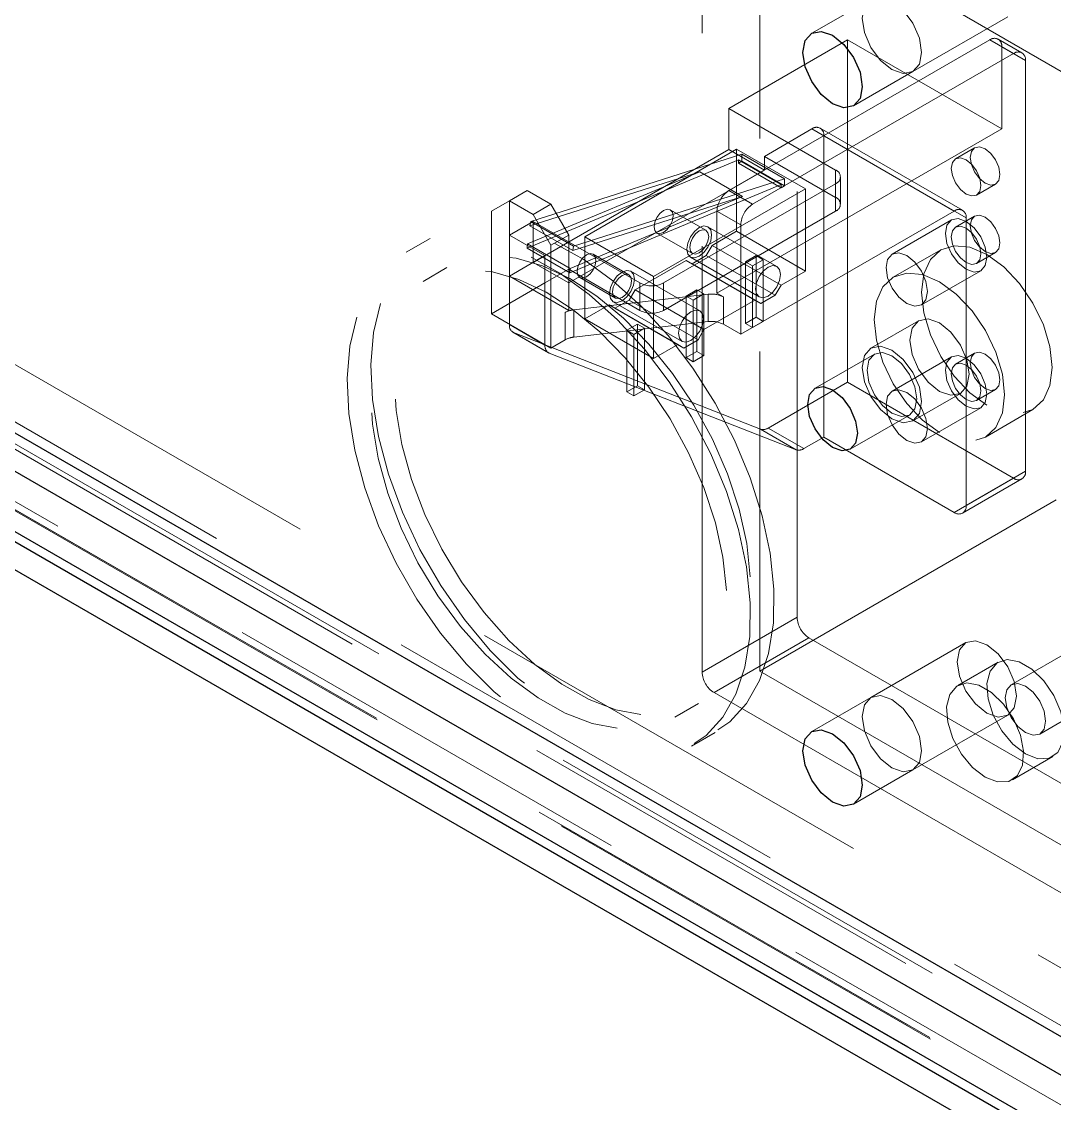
# Model space of a CAD drawing. Header units: millimetres. Extents: x 108 to 5832, y 144 to 4056.
# Drawn here: x 4600.6 to 4662.2, y 2980.5 to 3045.1 of the extents above; entities that cross this region are included whole.
import ezdxf

# ---------------------------------------------------------------- set-up
doc = ezdxf.new("R2010")
doc.units = ezdxf.units.MM
doc.header["$LTSCALE"] = 20
doc.linetypes.add('HIDDEN', pattern=[1.905, 1.27, -0.635])

msp = doc.modelspace()

# ---------------------------------------------------------------- linework, layer by layer
at = {"color": 1, "linetype": 'HIDDEN', "lineweight": 18}
for p, q in [((5214.254, 2665.065), (4302.793, 3191.24)), ((4302.935, 3191.485), (5214.395, 2665.31)), ((4302.793, 3187.647), (5214.254, 2661.472)), ((4302.835, 3187.555), (5214.295, 2661.38)), ((5214.395, 2661.39), (4302.935, 3187.565)), ((5214.395, 2660.084), (4302.228, 3186.667)), ((4491.245, 3084.082), (4666.663, 2982.815)), ((4496.222, 3084.638), (4668.756, 2985.036)), ((4668.756, 2976.87), (4496.222, 3076.472)), ((4644.609, 3063.482), (4644.609, 3006.324)), ((4646.836, 3009.529), (4646.836, 3056.888)), ((4641.886, 3054.031), (4663.1, 3041.785)), ((4641.179, 3006.263), (4641.179, 3053.623)), ((4651.243, 3046.399), (4647.707, 3044.358)), ((4653.743, 3042.068), (4659.4, 3045.334)), ((4658.327, 3043.958), (4642.77, 3034.977)), ((4649.841, 3043.957), (4642.77, 3039.875)), ((4649.841, 3043.957), (4659.034, 3038.65)), ((4649.841, 3043.957), (4649.841, 3023.543)), ((4659.741, 3043.141), (4658.327, 3043.958)), ((4660.241, 3043.191), (4658.827, 3044.007)), ((4659.034, 3043.549), (4660.448, 3042.733)), ((4659.034, 3038.65), (4659.034, 3043.549)), ((4644.184, 3034.161), (4659.741, 3043.141)), ((4660.448, 3042.733), (4660.448, 3018.237)), ((4650.207, 3040.027), (4653.743, 3042.068)), ((4649.134, 3036.201), (4642.77, 3039.875)), ((4642.77, 3037.425), (4642.77, 3039.875)), ((4659.034, 3038.65), (4642.063, 3028.853)), ((4647.72, 3038.65), (4644.892, 3037.017)), ((4647.72, 3038.65), (4656.205, 3033.751)), ((4656.705, 3033.801), (4648.22, 3038.699)), ((4648.427, 3020.278), (4648.427, 3038.242)), ((4656.912, 3033.343), (4648.427, 3038.242)), ((4630.962, 3033.14), (4643.548, 3037.14)), ((4642.77, 3037.425), (4631.103, 3030.69)), ((4634.179, 3032.221), (4643.23, 3037.446)), ((4644.892, 3036.201), (4642.77, 3037.425)), ((4643.23, 3037.446), (4647.331, 3035.078)), ((4643.23, 3037.446), (4643.23, 3032.547)), ((4643.548, 3037.14), (4646.094, 3035.67)), ((4643.548, 3037.14), (4643.548, 3036.732)), ((4644.892, 3036.201), (4644.892, 3037.017)), ((4649.134, 3034.568), (4644.892, 3037.017)), ((4657.419, 3037.528), (4656.287, 3036.875)), ((4643.336, 3036.804), (4630.74, 3031.545)), ((4643.336, 3036.609), (4643.336, 3036.804)), ((4643.336, 3036.804), (4645.881, 3035.335)), ((4643.548, 3036.732), (4643.336, 3036.609)), ((4643.336, 3036.609), (4645.881, 3035.14)), ((4643.548, 3036.732), (4646.094, 3035.262)), ((4630.769, 3031.804), (4641.031, 3036.089)), ((4641.031, 3036.089), (4630.915, 3032.874)), ((4644.892, 3036.201), (4633.224, 3029.465)), ((4643.577, 3034.619), (4641.031, 3036.089)), ((4649.134, 3034.568), (4649.134, 3036.201)), ((4649.427, 3034.16), (4649.427, 3035.793)), ((4645.881, 3035.335), (4633.286, 3030.075)), ((4633.507, 3031.671), (4646.094, 3035.67)), ((4638.28, 3029.853), (4647.331, 3035.078)), ((4638.881, 3029.466), (4649.134, 3035.385)), ((4645.881, 3035.14), (4645.881, 3035.335)), ((4646.094, 3035.262), (4645.881, 3035.14)), ((4646.094, 3035.67), (4646.094, 3035.262)), ((4647.331, 3035.078), (4647.331, 3030.179)), ((4649.134, 3035.385), (4649.134, 3033.751)), ((4657.537, 3034.71), (4658.669, 3035.363)), ((4630.749, 3034.977), (4629.689, 3034.365)), ((4629.689, 3034.365), (4630.749, 3034.977)), ((4632.164, 3034.161), (4630.749, 3034.977)), ((4633.315, 3030.335), (4643.577, 3034.619)), ((4643.577, 3034.619), (4633.461, 3031.405)), ((4642.77, 3034.977), (4644.184, 3034.161)), ((4629.689, 3034.365), (4628.628, 3033.753)), ((4628.628, 3033.753), (4629.689, 3034.365)), ((4628.628, 3033.753), (4628.628, 3027.628)), ((4629.689, 3034.365), (4631.103, 3033.549)), ((4629.689, 3034.365), (4629.689, 3029.874)), ((4631.103, 3033.549), (4632.164, 3034.161)), ((4632.164, 3034.161), (4633.224, 3032.324)), ((4638.881, 3027.833), (4649.134, 3033.751)), ((4641.402, 3032.607), (4639.281, 3033.832)), ((4643.477, 3032.936), (4642.063, 3033.753)), ((4642.063, 3028.853), (4642.063, 3033.753)), ((4656.205, 3033.751), (4643.477, 3026.404)), ((4631.103, 3033.139), (4629.689, 3032.323)), ((4630.915, 3032.874), (4630.962, 3033.14)), ((4630.962, 3033.14), (4633.507, 3031.671)), ((4632.164, 3031.711), (4631.103, 3033.549)), ((4631.103, 3033.139), (4637.467, 3029.466)), ((4631.103, 3030.69), (4631.103, 3033.139)), ((4656.037, 3033.225), (4652.502, 3031.184)), ((4657.419, 3033.445), (4656.287, 3032.792)), ((4656.912, 3016.196), (4656.912, 3033.343)), ((4630.915, 3032.874), (4633.461, 3031.405)), ((4645.629, 3030.456), (4641.527, 3032.823)), ((4643.23, 3032.547), (4641.78, 3031.71)), ((4643.23, 3032.547), (4647.331, 3030.179)), ((4643.477, 3026.404), (4643.477, 3032.936)), ((4624.957, 3032.112), (4623.542, 3031.295)), ((4631.81, 3031.098), (4629.689, 3032.323)), ((4633.224, 3032.324), (4632.164, 3031.711)), ((4633.224, 3032.324), (4633.224, 3027.833)), ((4634.179, 3027.322), (4634.179, 3032.221)), ((4634.179, 3032.221), (4638.28, 3029.853)), ((4638.481, 3032.446), (4640.603, 3031.221)), ((4630.74, 3031.545), (4630.769, 3031.804)), ((4630.74, 3031.545), (4633.286, 3030.075)), ((4630.769, 3031.804), (4633.315, 3030.335)), ((4632.164, 3031.711), (4632.164, 3025.587)), ((4633.461, 3031.405), (4633.507, 3031.671)), ((4636.806, 3029.954), (4634.685, 3031.178)), ((4641.78, 3031.71), (4641.427, 3031.098)), ((4645.882, 3029.342), (4641.78, 3031.71)), ((4655.4, 3031.441), (4652.572, 3029.808)), ((4657.537, 3030.627), (4658.669, 3031.28)), ((4629.689, 3029.874), (4631.81, 3031.098)), ((4631.103, 3030.69), (4633.224, 3029.465)), ((4631.81, 3031.098), (4631.81, 3029.465)), ((4640.225, 3030.812), (4637.184, 3029.057)), ((4644.326, 3028.444), (4640.225, 3030.812)), ((4640.578, 3030.608), (4640.225, 3030.812)), ((4640.478, 3031.005), (4644.579, 3028.637)), ((4641.427, 3031.098), (4640.578, 3030.608)), ((4644.679, 3028.24), (4640.578, 3030.608)), ((4645.528, 3028.73), (4641.427, 3031.098)), ((4643.76, 3030.73), (4644.397, 3031.098)), ((4643.76, 3027.056), (4643.76, 3030.73)), ((4643.76, 3030.73), (4644.184, 3030.485)), ((4644.184, 3030.485), (4644.821, 3030.853)), ((4644.397, 3031.098), (4644.397, 3027.423)), ((4644.397, 3031.098), (4644.821, 3030.853)), ((4644.821, 3030.853), (4644.821, 3027.178)), ((4625.956, 3030.38), (4624.542, 3029.563)), ((4633.224, 3030.282), (4631.81, 3029.465)), ((4633.224, 3030.282), (4637.467, 3027.833)), ((4633.286, 3030.075), (4633.315, 3030.335)), ((4641.032, 3027.803), (4636.931, 3030.17)), ((4644.184, 3026.811), (4644.184, 3030.485)), ((4647.331, 3030.179), (4645.882, 3029.342)), ((4654.252, 3028.153), (4657.787, 3030.194)), ((4631.81, 3029.465), (4628.628, 3027.628)), ((4633.224, 3027.833), (4629.689, 3029.874)), ((4629.689, 3029.874), (4629.689, 3026.988)), ((4631.81, 3025.763), (4631.81, 3029.465)), ((4633.885, 3029.793), (4636.006, 3028.568)), ((4637.467, 3029.466), (4637.467, 3027.833)), ((4638.28, 3024.954), (4638.28, 3029.853)), ((4638.881, 3027.833), (4638.881, 3029.466)), ((4645.882, 3029.342), (4645.528, 3028.73)), ((4633.521, 3027.867), (4641.538, 3028.793)), ((4637.184, 3029.057), (4636.831, 3028.444)), ((4641.285, 3026.689), (4637.184, 3029.057)), ((4640.225, 3028.689), (4640.861, 3029.057)), ((4640.225, 3025.015), (4640.225, 3028.689)), ((4640.225, 3028.689), (4640.649, 3028.444)), ((4640.649, 3028.444), (4641.285, 3028.812)), ((4640.861, 3029.057), (4640.861, 3025.382)), ((4640.861, 3029.057), (4641.285, 3028.812)), ((4641.285, 3028.812), (4641.285, 3025.137)), ((4641.538, 3027.16), (4641.538, 3028.793)), ((4642.063, 3028.853), (4642.442, 3028.635)), ((4642.442, 3028.635), (4642.442, 3027.002)), ((4645.528, 3028.73), (4644.679, 3028.24)), ((4635.628, 3028.159), (4634.179, 3027.322)), ((4639.73, 3025.791), (4635.628, 3028.159)), ((4635.982, 3027.954), (4635.628, 3028.159)), ((4635.881, 3028.351), (4639.983, 3025.984)), ((4636.831, 3028.444), (4635.982, 3027.954)), ((4640.083, 3025.587), (4635.982, 3027.954)), ((4640.932, 3026.077), (4636.831, 3028.444)), ((4640.649, 3024.77), (4640.649, 3028.444)), ((4644.326, 3028.444), (4641.285, 3026.689)), ((4644.679, 3028.24), (4644.326, 3028.444)), ((4628.628, 3027.628), (4632.164, 3025.587)), ((4633.01, 3027.709), (4633.224, 3027.833)), ((4633.01, 3026.076), (4633.01, 3027.709)), ((4633.521, 3027.867), (4633.521, 3026.234)), ((4634.179, 3027.322), (4638.28, 3024.954)), ((4644.397, 3027.423), (4643.76, 3027.056)), ((4644.397, 3027.423), (4644.821, 3027.178)), ((4629.689, 3026.988), (4631.81, 3025.763)), ((4641.538, 3027.16), (4633.521, 3026.234)), ((4636.689, 3026.648), (4637.325, 3027.016)), ((4637.113, 3026.403), (4637.75, 3026.771)), ((4637.325, 3027.016), (4637.325, 3023.341)), ((4637.325, 3027.016), (4637.75, 3026.771)), ((4637.75, 3026.771), (4637.75, 3023.096)), ((4641.285, 3026.689), (4640.932, 3026.077)), ((4643.477, 3026.404), (4642.442, 3027.002)), ((4643.76, 3027.056), (4644.184, 3026.811)), ((4644.821, 3027.178), (4644.184, 3026.811)), ((4654.071, 3027.21), (4651.243, 3025.577)), ((4629.896, 3026.53), (4632.017, 3025.306)), ((4632.063, 3025.284), (4629.941, 3026.508)), ((4644.66, 3020.743), (4629.941, 3026.508)), ((4633.01, 3026.076), (4632.164, 3025.587)), ((4636.689, 3022.974), (4636.689, 3026.648)), ((4636.689, 3026.648), (4637.113, 3026.403)), ((4637.113, 3022.729), (4637.113, 3026.403)), ((4640.932, 3026.077), (4640.083, 3025.587)), ((4639.73, 3025.791), (4638.28, 3024.954)), ((4640.083, 3025.587), (4639.73, 3025.791)), ((4640.861, 3025.382), (4640.225, 3025.015)), ((4640.861, 3025.382), (4641.285, 3025.137)), ((4646.781, 3019.519), (4632.063, 3025.284)), ((4640.225, 3025.015), (4640.649, 3024.77)), ((4641.285, 3025.137), (4640.649, 3024.77)), ((4651.443, 3025.23), (4647.908, 3023.189)), ((4656.037, 3025.06), (4652.502, 3023.019)), ((4657.419, 3025.28), (4656.287, 3024.627)), ((4649.841, 3023.543), (4645.115, 3020.815)), ((4649.841, 3023.543), (4659.741, 3017.828)), ((4637.325, 3023.341), (4636.689, 3022.974)), ((4636.689, 3022.974), (4637.113, 3022.729)), ((4637.75, 3023.096), (4637.113, 3022.729)), ((4637.325, 3023.341), (4637.75, 3023.096)), ((4653.743, 3021.247), (4656.571, 3022.88)), ((4657.537, 3022.461), (4658.669, 3023.115)), ((4650.007, 3019.552), (4653.543, 3021.593)), ((4654.252, 3019.987), (4657.787, 3022.028)), ((4658.071, 3020.281), (4660.9, 3021.914)), ((4644.66, 3020.743), (4646.781, 3019.519)), ((4647.236, 3019.59), (4645.115, 3020.815)), ((4647.236, 3019.59), (4648.427, 3020.278)), ((4648.427, 3020.278), (4656.205, 3015.787)), ((4659.741, 3017.828), (4656.205, 3015.787)), ((4656.705, 3015.738), (4660.241, 3017.779)), ((4656.912, 3016.196), (4660.448, 3018.237)), ((4644.609, 3006.324), (4662.286, 3016.529)), ((4674.871, 3014.328), (4659.598, 3005.511)), ((4661.298, 3002.566), (4676.571, 3011.383)), ((4646.836, 3009.529), (4641.179, 3006.263)), ((4641.886, 3005.039), (4647.543, 3008.304)), ((4668.756, 2996.058), (4647.543, 3008.304)), ((4656.9, 3008.021), (4651.243, 3004.755)), ((4658.823, 3006.853), (4656.419, 3005.465)), ((4644.609, 3006.324), (4670.878, 2991.159)), ((4663.1, 2992.793), (4641.886, 3005.039)), ((4651.243, 3004.755), (4647.707, 3002.714)), ((4639.541, 3003.582), (4640.955, 3004.398)), ((4653.743, 3000.425), (4659.4, 3003.691)), ((4640.541, 3001.85), (4641.955, 3002.666)), ((4659.669, 2999.836), (4662.073, 3001.224)), ((4650.207, 2998.384), (4653.743, 3000.425))]:
    msp.add_line(p, q, dxfattribs=at)
at = {"color": 7, "linetype": 'Continuous', "lineweight": 25}
for p, q in [((4300.955, 3190.995), (5213.123, 2664.412)), ((4300.955, 3187.402), (5213.123, 2660.819)), ((4301.328, 3186.578), (5213.495, 2659.995)), ((4492.687, 3082.597), (4665.221, 2982.995)), ((4665.221, 2974.829), (4492.687, 3074.431))]:
    msp.add_line(p, q, dxfattribs=at)
at = {"color": 1, "linetype": 'HIDDEN', "lineweight": 18, "flags": 128}
for points in [[(4652.493, 3042.192), (4651.816, 3042.738), (4651.243, 3043.512), (4650.86, 3044.395), (4650.725, 3045.254), (4650.86, 3045.958), (4651.243, 3046.399), (4651.816, 3046.51), (4652.493, 3046.275), (4653.169, 3045.729), (4653.743, 3044.955), (4654.126, 3044.072), (4654.261, 3043.213), (4654.126, 3042.51), (4653.743, 3042.069), (4653.169, 3041.957), (4652.493, 3042.192)], [(4650.725, 3045.254), (4650.86, 3045.958), (4651.243, 3046.399), (4651.816, 3046.51), (4652.493, 3046.275), (4653.169, 3045.729), (4653.743, 3044.955), (4654.126, 3044.072), (4654.261, 3043.213), (4654.126, 3042.51), (4653.743, 3042.069), (4653.169, 3041.957), (4652.493, 3042.192), (4651.816, 3042.738), (4651.243, 3043.512), (4650.86, 3044.395), (4650.725, 3045.254)], [(4658.928, 3035.935), (4658.86, 3036.364), (4658.669, 3036.806), (4658.382, 3037.193), (4658.044, 3037.466), (4657.705, 3037.584), (4657.419, 3037.528), (4657.227, 3037.307), (4657.16, 3036.955), (4657.227, 3036.526), (4657.419, 3036.084), (4657.705, 3035.698), (4658.044, 3035.425), (4658.382, 3035.307), (4658.669, 3035.363), (4658.86, 3035.583), (4658.928, 3035.935)], [(4657.796, 3035.282), (4657.729, 3035.711), (4657.537, 3036.153), (4657.251, 3036.54), (4656.912, 3036.813), (4656.574, 3036.93), (4656.287, 3036.875), (4656.096, 3036.654), (4656.028, 3036.302), (4656.096, 3035.873), (4656.287, 3035.431), (4656.574, 3035.044), (4656.912, 3034.771), (4657.251, 3034.654), (4657.537, 3034.71), (4657.729, 3034.93), (4657.796, 3035.282)], [(4638.315, 3032.812), (4638.359, 3033.087), (4638.481, 3033.37), (4638.665, 3033.617), (4638.881, 3033.792), (4639.098, 3033.867), (4639.281, 3033.832), (4639.404, 3033.69), (4639.447, 3033.465), (4639.404, 3033.19), (4639.281, 3032.908), (4639.098, 3032.66), (4638.881, 3032.485), (4638.665, 3032.41), (4638.481, 3032.446), (4638.359, 3032.587), (4638.315, 3032.812)], [(4658.15, 3030.995), (4658.056, 3031.596), (4657.787, 3032.215), (4657.386, 3032.756), (4656.912, 3033.138), (4656.439, 3033.303), (4656.037, 3033.225), (4655.769, 3032.916), (4655.675, 3032.424), (4655.769, 3031.823), (4656.037, 3031.204), (4656.439, 3030.663), (4656.912, 3030.28), (4657.386, 3030.116), (4657.787, 3030.194), (4658.056, 3030.503), (4658.15, 3030.995)], [(4658.928, 3031.852), (4658.86, 3032.282), (4658.669, 3032.723), (4658.382, 3033.11), (4658.044, 3033.383), (4657.705, 3033.501), (4657.419, 3033.445), (4657.227, 3033.225), (4657.16, 3032.873), (4657.227, 3032.443), (4657.419, 3032.002), (4657.705, 3031.615), (4658.044, 3031.342), (4658.382, 3031.224), (4658.669, 3031.28), (4658.86, 3031.501), (4658.928, 3031.852)], [(4645.459, 3011.214), (4645.236, 3013.353), (4644.762, 3015.578), (4644.047, 3017.842), (4643.106, 3020.095), (4641.959, 3022.292), (4640.632, 3024.383), (4639.151, 3026.326), (4637.549, 3028.078), (4635.86, 3029.602), (4634.119, 3030.866), (4632.365, 3031.843), (4630.633, 3032.512), (4628.962, 3032.858), (4627.386, 3032.875), (4625.94, 3032.561), (4624.654, 3031.925), (4623.556, 3030.978), (4622.669, 3029.742), (4622.011, 3028.242), (4621.598, 3026.512), (4621.437, 3024.587), (4621.533, 3022.508), (4621.882, 3020.32), (4622.478, 3018.07), (4623.308, 3015.805), (4624.355, 3013.574), (4625.595, 3011.425), (4627.003, 3009.402), (4628.549, 3007.55), (4630.199, 3005.907), (4631.918, 3004.51), (4633.67, 3003.386), (4635.418, 3002.561), (4637.124, 3002.052), (4638.752, 3001.87), (4640.266, 3002.019), (4641.636, 3002.495), (4642.831, 3003.289), (4643.827, 3004.383), (4644.601, 3005.755), (4645.138, 3007.374), (4645.426, 3009.207), (4645.459, 3011.214)], [(4640.26, 3031.485), (4640.317, 3031.846), (4640.477, 3032.217), (4640.718, 3032.542), (4641.002, 3032.771), (4641.287, 3032.87), (4641.527, 3032.823), (4641.688, 3032.638), (4641.745, 3032.343), (4641.688, 3031.982), (4641.527, 3031.611), (4641.287, 3031.286), (4641.002, 3031.057), (4640.718, 3030.958), (4640.477, 3031.005), (4640.317, 3031.19), (4640.26, 3031.485)], [(4641.568, 3032.241), (4641.525, 3032.466), (4641.402, 3032.607), (4641.219, 3032.643), (4641.002, 3032.567), (4640.786, 3032.393), (4640.602, 3032.145), (4640.48, 3031.862), (4640.437, 3031.588), (4640.48, 3031.362), (4640.602, 3031.221), (4640.786, 3031.186), (4641.002, 3031.261), (4641.219, 3031.436), (4641.402, 3031.683), (4641.525, 3031.966), (4641.568, 3032.241)], [(4657.796, 3031.199), (4657.729, 3031.629), (4657.537, 3032.07), (4657.251, 3032.457), (4656.912, 3032.73), (4656.574, 3032.848), (4656.287, 3032.792), (4656.096, 3032.571), (4656.028, 3032.22), (4656.096, 3031.79), (4656.287, 3031.349), (4656.574, 3030.962), (4656.912, 3030.689), (4657.251, 3030.571), (4657.537, 3030.627), (4657.729, 3030.847), (4657.796, 3031.199)], [(4644.045, 3010.398), (4643.822, 3012.537), (4643.347, 3014.762), (4642.632, 3017.025), (4641.692, 3019.279), (4640.545, 3021.475), (4639.217, 3023.567), (4637.737, 3025.509), (4636.135, 3027.261), (4634.445, 3028.786), (4632.705, 3030.05), (4630.95, 3031.026), (4629.219, 3031.695), (4627.548, 3032.042), (4625.972, 3032.058), (4624.526, 3031.745), (4623.24, 3031.108), (4622.142, 3030.162), (4621.255, 3028.926), (4620.597, 3027.426), (4620.184, 3025.695), (4620.023, 3023.77), (4620.118, 3021.691), (4620.468, 3019.504), (4621.064, 3017.254), (4621.894, 3014.989), (4622.941, 3012.758), (4624.181, 3010.608), (4625.589, 3008.586), (4627.134, 3006.734), (4628.784, 3005.091), (4630.504, 3003.693), (4632.256, 3002.57), (4634.004, 3001.745), (4635.71, 3001.236), (4637.337, 3001.054), (4638.852, 3001.203), (4640.222, 3001.679), (4641.417, 3002.473), (4642.413, 3003.567), (4643.187, 3004.938), (4643.724, 3006.558), (4644.012, 3008.391), (4644.045, 3010.398)], [(4633.719, 3030.159), (4633.762, 3030.434), (4633.885, 3030.716), (4634.068, 3030.964), (4634.285, 3031.139), (4634.501, 3031.214), (4634.685, 3031.178), (4634.808, 3031.037), (4634.851, 3030.812), (4634.808, 3030.537), (4634.685, 3030.254), (4634.501, 3030.007), (4634.285, 3029.832), (4634.068, 3029.757), (4633.885, 3029.793), (4633.762, 3029.934), (4633.719, 3030.159)], [(4654.614, 3028.954), (4654.52, 3029.555), (4654.252, 3030.174), (4653.85, 3030.715), (4653.377, 3031.097), (4652.903, 3031.262), (4652.502, 3031.184), (4652.234, 3030.875), (4652.139, 3030.383), (4652.234, 3029.782), (4652.502, 3029.163), (4652.903, 3028.622), (4653.377, 3028.239), (4653.85, 3028.075), (4654.252, 3028.153), (4654.52, 3028.462), (4654.614, 3028.954)], [(4658.15, 3022.186), (4657.143, 3022.921), (4656.205, 3023.911), (4655.4, 3025.089), (4654.782, 3026.376), (4654.393, 3027.684), (4654.261, 3028.923), (4654.393, 3030.008), (4654.782, 3030.867), (4655.4, 3031.441), (4656.205, 3031.689), (4657.143, 3031.596), (4658.15, 3031.168), (4659.156, 3030.434), (4660.094, 3029.444), (4660.9, 3028.266), (4661.518, 3026.979), (4661.906, 3025.671), (4662.039, 3024.432), (4661.906, 3023.347), (4661.518, 3022.488), (4660.9, 3021.914), (4660.094, 3021.666), (4659.156, 3021.758), (4658.15, 3022.186)], [(4644.047, 3011.941), (4643.835, 3013.922), (4643.379, 3015.985), (4642.691, 3018.081), (4641.787, 3020.16), (4640.687, 3022.175), (4639.418, 3024.077), (4638.009, 3025.823), (4636.493, 3027.371), (4634.906, 3028.685), (4633.285, 3029.734), (4631.669, 3030.494), (4630.093, 3030.946), (4628.597, 3031.081), (4627.215, 3030.895), (4625.979, 3030.393), (4624.918, 3029.585), (4624.058, 3028.492), (4623.417, 3027.138), (4623.012, 3025.556), (4622.852, 3023.783), (4622.94, 3021.86), (4623.275, 3019.831), (4623.848, 3017.746), (4624.647, 3015.652), (4625.652, 3013.599), (4626.84, 3011.635), (4628.183, 3009.806), (4629.65, 3008.154), (4631.205, 3006.719), (4632.814, 3005.534), (4634.438, 3004.627), (4636.038, 3004.019), (4637.578, 3003.724), (4639.022, 3003.75), (4640.335, 3004.095), (4641.487, 3004.752), (4642.45, 3005.705), (4643.203, 3006.932), (4643.727, 3008.404), (4644.011, 3010.087), (4644.047, 3011.941)], [(4642.633, 3011.124), (4642.42, 3013.106), (4641.965, 3015.169), (4641.277, 3017.264), (4640.373, 3019.344), (4639.273, 3021.358), (4638.004, 3023.261), (4636.595, 3025.006), (4635.079, 3026.554), (4633.492, 3027.868), (4631.871, 3028.917), (4630.254, 3029.677), (4628.679, 3030.13), (4627.183, 3030.265), (4625.801, 3030.079), (4624.565, 3029.576), (4623.504, 3028.769), (4622.643, 3027.676), (4622.003, 3026.322), (4621.598, 3024.74), (4621.438, 3022.967), (4621.526, 3021.043), (4621.861, 3019.015), (4622.434, 3016.93), (4623.233, 3014.836), (4624.238, 3012.783), (4625.426, 3010.819), (4626.769, 3008.989), (4628.235, 3007.338), (4629.791, 3005.902), (4631.4, 3004.717), (4633.023, 3003.81), (4634.624, 3003.202), (4636.164, 3002.908), (4637.608, 3002.933), (4638.921, 3003.279), (4640.072, 3003.936), (4641.036, 3004.889), (4641.789, 3006.116), (4642.313, 3007.588), (4642.596, 3009.27), (4642.633, 3011.124)], [(4635.664, 3028.832), (4635.72, 3029.193), (4635.881, 3029.564), (4636.122, 3029.889), (4636.406, 3030.118), (4636.69, 3030.217), (4636.931, 3030.17), (4637.092, 3029.985), (4637.149, 3029.689), (4637.092, 3029.329), (4636.931, 3028.958), (4636.69, 3028.633), (4636.406, 3028.403), (4636.122, 3028.305), (4635.881, 3028.351), (4635.72, 3028.537), (4635.664, 3028.832)], [(4636.972, 3029.587), (4636.929, 3029.812), (4636.806, 3029.954), (4636.623, 3029.989), (4636.406, 3029.914), (4636.19, 3029.739), (4636.006, 3029.492), (4635.884, 3029.209), (4635.841, 3028.934), (4635.884, 3028.709), (4636.006, 3028.568), (4636.19, 3028.532), (4636.406, 3028.608), (4636.623, 3028.782), (4636.806, 3029.03), (4636.929, 3029.313), (4636.972, 3029.587)], [(4644.361, 3029.118), (4644.418, 3029.479), (4644.579, 3029.85), (4644.82, 3030.175), (4645.104, 3030.404), (4645.388, 3030.503), (4645.629, 3030.456), (4645.79, 3030.271), (4645.846, 3029.975), (4645.79, 3029.614), (4645.629, 3029.243), (4645.388, 3028.918), (4645.104, 3028.689), (4644.82, 3028.59), (4644.579, 3028.637), (4644.418, 3028.822), (4644.361, 3029.118)], [(4655.321, 3020.554), (4654.315, 3021.288), (4653.377, 3022.278), (4652.571, 3023.457), (4651.953, 3024.743), (4651.565, 3026.051), (4651.432, 3027.29), (4651.565, 3028.376), (4651.953, 3029.234), (4652.571, 3029.808), (4653.377, 3030.056), (4654.315, 3029.964), (4655.321, 3029.536), (4656.328, 3028.801), (4657.266, 3027.811), (4658.071, 3026.633), (4658.689, 3025.346), (4659.078, 3024.038), (4659.211, 3022.799), (4659.078, 3021.714), (4658.689, 3020.855), (4658.071, 3020.281), (4657.266, 3020.033), (4656.328, 3020.126), (4655.321, 3020.554)], [(4639.765, 3026.465), (4639.822, 3026.825), (4639.983, 3027.196), (4640.223, 3027.521), (4640.508, 3027.751), (4640.792, 3027.849), (4641.033, 3027.803), (4641.193, 3027.617), (4641.25, 3027.322), (4641.193, 3026.961), (4641.033, 3026.59), (4640.792, 3026.265), (4640.508, 3026.036), (4640.223, 3025.937), (4639.983, 3025.984), (4639.822, 3026.169), (4639.765, 3026.465)], [(4655.321, 3023.003), (4655.998, 3022.768), (4656.571, 3022.88), (4656.955, 3023.321), (4657.089, 3024.024), (4656.955, 3024.883), (4656.571, 3025.766), (4655.998, 3026.54), (4655.321, 3027.086), (4654.645, 3027.321), (4654.071, 3027.21), (4653.688, 3026.769), (4653.554, 3026.065), (4653.688, 3025.206), (4654.071, 3024.323), (4654.645, 3023.549), (4655.321, 3023.003)], [(4652.493, 3021.37), (4651.816, 3021.916), (4651.243, 3022.69), (4650.86, 3023.573), (4650.725, 3024.432), (4650.86, 3025.136), (4651.243, 3025.577), (4651.816, 3025.688), (4652.493, 3025.453), (4653.169, 3024.907), (4653.743, 3024.134), (4654.126, 3023.25), (4654.261, 3022.391), (4654.126, 3021.688), (4653.743, 3021.247), (4653.169, 3021.135), (4652.493, 3021.37)], [(4651.008, 3024.269), (4651.121, 3024.86), (4651.443, 3025.23), (4651.925, 3025.324), (4652.493, 3025.127), (4653.061, 3024.668), (4653.543, 3024.018), (4653.865, 3023.276), (4653.978, 3022.555), (4653.865, 3021.964), (4653.543, 3021.593), (4653.061, 3021.5), (4652.493, 3021.697), (4651.925, 3022.156), (4651.443, 3022.805), (4651.121, 3023.548), (4651.008, 3024.269)], [(4658.15, 3022.83), (4658.056, 3023.431), (4657.787, 3024.049), (4657.386, 3024.591), (4656.912, 3024.973), (4656.439, 3025.138), (4656.037, 3025.06), (4655.769, 3024.751), (4655.675, 3024.258), (4655.769, 3023.657), (4656.037, 3023.039), (4656.439, 3022.497), (4656.912, 3022.115), (4657.386, 3021.951), (4657.787, 3022.029), (4658.056, 3022.337), (4658.15, 3022.83)], [(4658.928, 3023.687), (4658.86, 3024.116), (4658.669, 3024.558), (4658.382, 3024.945), (4658.044, 3025.218), (4657.705, 3025.335), (4657.419, 3025.28), (4657.227, 3025.059), (4657.16, 3024.707), (4657.227, 3024.278), (4657.419, 3023.836), (4657.705, 3023.449), (4658.044, 3023.177), (4658.382, 3023.059), (4658.669, 3023.115), (4658.86, 3023.335), (4658.928, 3023.687)], [(4657.796, 3023.034), (4657.729, 3023.463), (4657.537, 3023.905), (4657.251, 3024.292), (4656.912, 3024.565), (4656.574, 3024.682), (4656.287, 3024.627), (4656.096, 3024.406), (4656.028, 3024.054), (4656.096, 3023.625), (4656.287, 3023.183), (4656.574, 3022.796), (4656.912, 3022.523), (4657.251, 3022.406), (4657.537, 3022.462), (4657.729, 3022.682), (4657.796, 3023.034)], [(4654.614, 3020.789), (4654.52, 3021.39), (4654.252, 3022.008), (4653.85, 3022.55), (4653.377, 3022.932), (4652.903, 3023.097), (4652.502, 3023.019), (4652.234, 3022.71), (4652.139, 3022.217), (4652.234, 3021.616), (4652.502, 3020.998), (4652.903, 3020.456), (4653.377, 3020.074), (4653.85, 3019.909), (4654.252, 3019.987), (4654.52, 3020.296), (4654.614, 3020.789)], [(4658.15, 3003.814), (4657.473, 3004.36), (4656.9, 3005.134), (4656.517, 3006.017), (4656.382, 3006.876), (4656.517, 3007.58), (4656.9, 3008.021), (4657.473, 3008.132), (4658.15, 3007.897), (4658.826, 3007.351), (4659.4, 3006.577), (4659.783, 3005.694), (4659.918, 3004.835), (4659.783, 3004.132), (4659.4, 3003.691), (4658.826, 3003.579), (4658.15, 3003.814)], [(4660.448, 3001.385), (4661.194, 3001.098), (4661.859, 3001.13), (4662.372, 3001.476), (4662.676, 3002.101), (4662.738, 3002.936), (4662.552, 3003.89), (4662.139, 3004.86), (4661.542, 3005.741), (4660.826, 3006.438), (4660.07, 3006.874), (4659.354, 3007.004), (4658.757, 3006.812), (4658.343, 3006.319), (4658.158, 3005.58), (4658.22, 3004.673), (4658.524, 3003.698), (4659.036, 3002.759), (4659.702, 3001.959), (4660.448, 3001.385)], [(4658.044, 2999.997), (4658.79, 2999.71), (4659.455, 2999.742), (4659.968, 3000.089), (4660.272, 3000.713), (4660.334, 3001.548), (4660.148, 3002.502), (4659.735, 3003.472), (4659.138, 3004.353), (4658.422, 3005.05), (4657.666, 3005.487), (4656.95, 3005.616), (4656.353, 3005.424), (4655.939, 3004.932), (4655.753, 3004.192), (4655.816, 3003.285), (4656.12, 3002.31), (4656.632, 3001.371), (4657.298, 3000.571), (4658.044, 2999.997)], [(4660.448, 3002.65), (4660.908, 3002.491), (4661.298, 3002.566), (4661.558, 3002.866), (4661.65, 3003.345), (4661.558, 3003.929), (4661.298, 3004.529), (4660.908, 3005.055), (4660.448, 3005.427), (4659.988, 3005.587), (4659.598, 3005.511), (4659.337, 3005.211), (4659.246, 3004.733), (4659.337, 3004.149), (4659.598, 3003.548), (4659.988, 3003.022), (4660.448, 3002.65)], [(4652.493, 3000.549), (4651.816, 3001.095), (4651.243, 3001.868), (4650.86, 3002.752), (4650.725, 3003.61), (4650.86, 3004.314), (4651.243, 3004.755), (4651.816, 3004.866), (4652.493, 3004.631), (4653.169, 3004.085), (4653.743, 3003.312), (4654.126, 3002.428), (4654.261, 3001.569), (4654.126, 3000.866), (4653.743, 3000.425), (4653.169, 3000.313), (4652.493, 3000.549)], [(4650.725, 3003.61), (4650.86, 3004.314), (4651.243, 3004.755), (4651.816, 3004.866), (4652.493, 3004.631), (4653.169, 3004.085), (4653.743, 3003.312), (4654.126, 3002.428), (4654.261, 3001.569), (4654.126, 3000.866), (4653.743, 3000.425), (4653.169, 3000.313), (4652.493, 3000.549), (4651.816, 3001.095), (4651.243, 3001.868), (4650.86, 3002.752), (4650.725, 3003.61)]]:
    msp.add_lwpolyline(points, dxfattribs=at)
at = {"color": 7, "linetype": 'Continuous', "lineweight": 25, "flags": 128}
for points in [[(4647.19, 3043.213), (4647.324, 3043.917), (4647.707, 3044.358), (4648.281, 3044.469), (4648.957, 3044.234), (4649.634, 3043.688), (4650.207, 3042.914), (4650.591, 3042.031), (4650.725, 3041.172), (4650.591, 3040.469), (4650.207, 3040.027), (4649.634, 3039.916), (4648.957, 3040.151), (4648.281, 3040.697), (4647.707, 3041.471), (4647.324, 3042.354), (4647.19, 3043.213)], [(4647.472, 3022.228), (4647.586, 3022.819), (4647.907, 3023.189), (4648.389, 3023.283), (4648.957, 3023.086), (4649.526, 3022.627), (4650.007, 3021.977), (4650.329, 3021.235), (4650.442, 3020.514), (4650.329, 3019.923), (4650.007, 3019.552), (4649.526, 3019.459), (4648.957, 3019.656), (4648.389, 3020.115), (4647.907, 3020.764), (4647.586, 3021.506), (4647.472, 3022.228)], [(4647.19, 3001.569), (4647.324, 3002.273), (4647.707, 3002.714), (4648.281, 3002.825), (4648.957, 3002.59), (4649.634, 3002.044), (4650.207, 3001.271), (4650.591, 3000.387), (4650.725, 2999.528), (4650.591, 2998.825), (4650.207, 2998.384), (4649.634, 2998.272), (4648.957, 2998.508), (4648.281, 2999.054), (4647.707, 2999.827), (4647.324, 3000.711), (4647.19, 3001.569)]]:
    msp.add_lwpolyline(points, dxfattribs=at)
at = {"color": 1, "linetype": 'HIDDEN', "lineweight": 18}
for centre, radius, start, end in [((4658.603, 3043.619), 0.437, 350.78829, 129.198), ((4660.017, 3042.803), 0.437, 350.78829, 129.198), ((4647.996, 3038.312), 0.437, 350.78871, 129.20941), ((4648.979, 3035.793), 0.437, 290.77697, 69.22895), ((4643.599, 3033.683), 1.537, 122.60926, 177.39173), ((4648.979, 3034.16), 0.437, 290.77697, 69.22895), ((4645.013, 3032.866), 1.537, 122.60926, 177.39173), ((4656.481, 3033.413), 0.437, 350.78871, 129.20941), ((4638.174, 3030.83), 1.537, 242.60472, 297.39429), ((4641.741, 3027.289), 1.517, 62.5003, 97.67229), ((4633.653, 3026.535), 1.339, 95.64322, 118.69154), ((4638.174, 3029.197), 1.537, 242.60472, 297.39429), ((4630.162, 3026.931), 0.477, 173.11076, 242.4286), ((4641.741, 3025.656), 1.517, 62.5003, 97.67229), ((4633.653, 3024.902), 1.339, 95.64322, 118.69154), ((4632.283, 3025.706), 0.477, 173.11076, 242.4286), ((4644.813, 3021.256), 0.535, 253.43763, 304.39495), ((4646.934, 3020.031), 0.535, 253.43763, 304.39495), ((4660.017, 3018.167), 0.437, 230.80383, 9.21875), ((4656.481, 3016.126), 0.437, 230.80383, 9.21875), ((4648.371, 3009.599), 1.537, 182.60794, 237.396), ((4642.714, 3006.333), 1.537, 182.60794, 237.396)]:
    msp.add_arc(centre, radius, start, end, dxfattribs=at)

doc.saveas('drawing.dxf')
